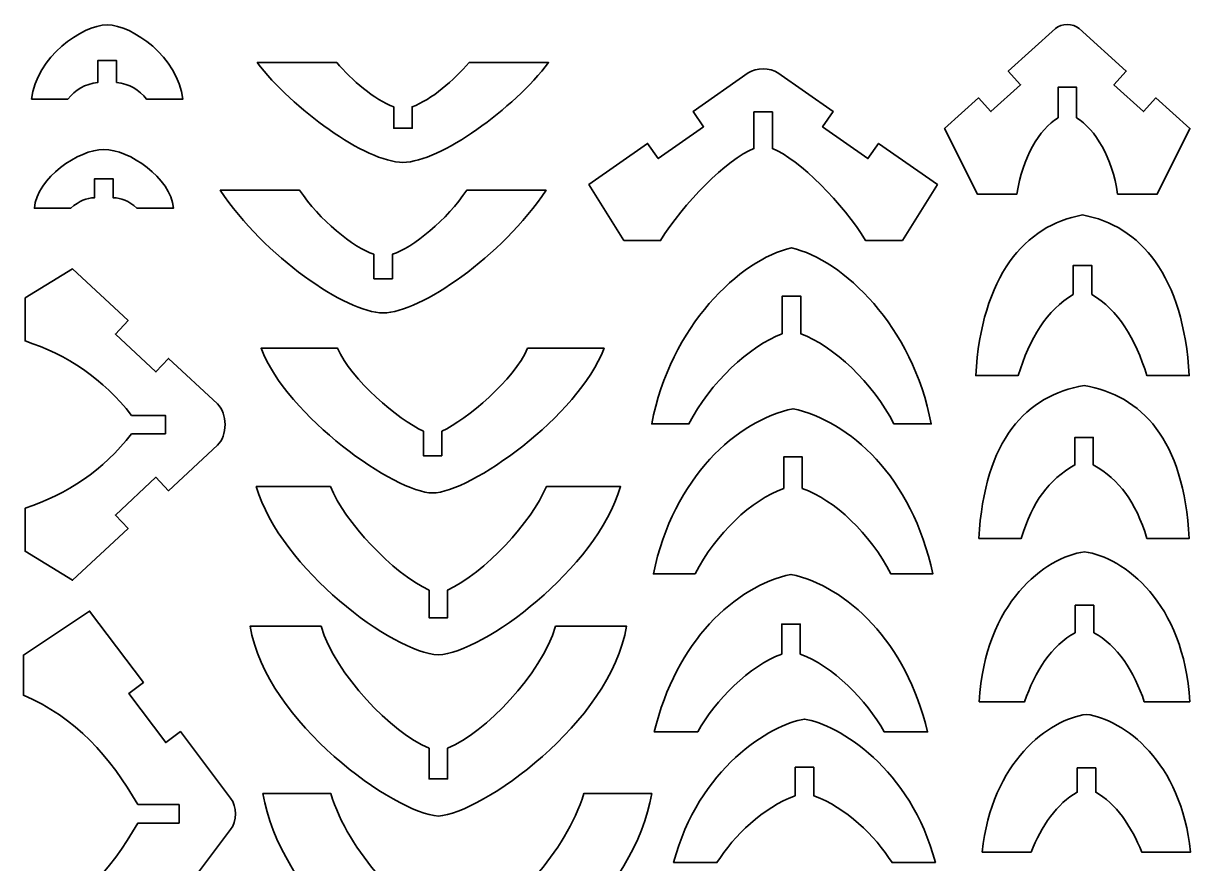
# Model space of a CAD drawing. Header units: centimetres. Extents: x 8 to 90.7, y -5.2 to 60.8.
# Drawn here: x 29.21 to 48.19, y 12.65 to 26.32 of the extents above; entities that cross this region are included whole.
import ezdxf

# ---------------------------------------------------------------- set-up
doc = ezdxf.new("R2010")
doc.units = ezdxf.units.CM
doc.header["$MEASUREMENT"] = 0
doc.layers.add('layer 1', color=7, linetype='Continuous')

msp = doc.modelspace()

# ---------------------------------------------------------------- linework, layer by layer
at = {"layer": 'layer 1', "color": 250, "lineweight": 35}
for points, knots in [([(30.72729, 25.35501), (30.9425, 25.32779), (31.09931, 25.23812), (31.21524, 25.08387), (31.21524, 25.08387), (31.21524, 25.08387), (31.80655, 25.08387), (31.80655, 25.08387), (31.80655, 25.08387), (31.7302, 25.76594), (30.98696, 26.28977), (30.57728, 26.28977), (30.57728, 26.28977), (30.16762, 26.28977), (29.4244, 25.76593), (29.34804, 25.08387), (29.34804, 25.08387), (29.34804, 25.08387), (29.93934, 25.08387), (29.93934, 25.08387), (29.93934, 25.08387), (30.05526, 25.23813), (30.21208, 25.32777), (30.42729, 25.35501), (30.42729, 25.35501), (30.42729, 25.35501), (30.4273, 25.71258), (30.4273, 25.71258), (30.4273, 25.71258), (30.4273, 25.71258), (30.72729, 25.71258), (30.72729, 25.71258), (30.72729, 25.71258), (30.72729, 25.71258), (30.72729, 25.35501), (30.72729, 25.35501)], [0, 0, 0, 0, 0.1, 0.1, 0.1, 0.1, 0.2, 0.2, 0.2, 0.2, 0.3, 0.3, 0.3, 0.3, 0.4, 0.4, 0.4, 0.4, 0.5, 0.5, 0.5, 0.5, 0.6, 0.6, 0.6, 0.6, 0.7, 0.7, 0.7, 0.7, 0.8, 0.8, 0.8, 0.8, 1, 1, 1, 1]), ([(46.37298, 26.2309), (46.37298, 26.2309), (47.14093, 25.5394), (47.14093, 25.5394), (47.14093, 25.5394), (47.14093, 25.5394), (46.94023, 25.31652), (46.94023, 25.31652), (46.94023, 25.31652), (46.94023, 25.31652), (47.42327, 24.88152), (47.42327, 24.88152), (47.42327, 24.88152), (47.42327, 24.88152), (47.62401, 25.10445), (47.62401, 25.10445), (47.62401, 25.10445), (47.62401, 25.10445), (48.17519, 24.60819), (48.17519, 24.60819), (48.17519, 24.60819), (48.17519, 24.60819), (47.64349, 23.53872), (47.64349, 23.53872), (47.64349, 23.53872), (47.64349, 23.53872), (47.00004, 23.53872), (47.00004, 23.53872), (47.00004, 23.53872), (46.90971, 24.14246), (46.64186, 24.58625), (46.33228, 24.7799), (46.33228, 24.7799), (46.33228, 24.7799), (46.3323, 25.27673), (46.3323, 25.27673), (46.3323, 25.27673), (46.3323, 25.27673), (46.0323, 25.27673), (46.0323, 25.27673), (46.0323, 25.27673), (46.0323, 25.27673), (46.0323, 24.77992), (46.0323, 24.77992), (46.0323, 24.77992), (45.7227, 24.58627), (45.45483, 24.14245), (45.36453, 23.5387), (45.36453, 23.5387), (45.36453, 23.5387), (44.72111, 23.53872), (44.72111, 23.53872), (44.72111, 23.53872), (44.72111, 23.53872), (44.18937, 24.60817), (44.18937, 24.60817), (44.18937, 24.60817), (44.18937, 24.60817), (44.74055, 25.10445), (44.74055, 25.10445), (44.74055, 25.10445), (44.74055, 25.10445), (44.94129, 24.88152), (44.94129, 24.88152), (44.94129, 24.88152), (44.94129, 24.88152), (45.42437, 25.3165), (45.42437, 25.3165), (45.42437, 25.3165), (45.42437, 25.3165), (45.22363, 25.5394), (45.22363, 25.5394), (45.22363, 25.5394), (45.22363, 25.5394), (45.99158, 26.2309), (45.99158, 26.2309), (45.99158, 26.2309), (46.08608, 26.31597), (46.2785, 26.31594), (46.37298, 26.2309)], [0, 0, 0, 0, 0.04761905, 0.04761905, 0.04761905, 0.04761905, 0.0952381, 0.0952381, 0.0952381, 0.0952381, 0.14285714, 0.14285714, 0.14285714, 0.14285714, 0.19047619, 0.19047619, 0.19047619, 0.19047619, 0.23809524, 0.23809524, 0.23809524, 0.23809524, 0.28571429, 0.28571429, 0.28571429, 0.28571429, 0.33333333, 0.33333333, 0.33333333, 0.33333333, 0.38095238, 0.38095238, 0.38095238, 0.38095238, 0.42857143, 0.42857143, 0.42857143, 0.42857143, 0.47619048, 0.47619048, 0.47619048, 0.47619048, 0.52380952, 0.52380952, 0.52380952, 0.52380952, 0.57142857, 0.57142857, 0.57142857, 0.57142857, 0.61904762, 0.61904762, 0.61904762, 0.61904762, 0.66666667, 0.66666667, 0.66666667, 0.66666667, 0.71428571, 0.71428571, 0.71428571, 0.71428571, 0.76190476, 0.76190476, 0.76190476, 0.76190476, 0.80952381, 0.80952381, 0.80952381, 0.80952381, 0.85714286, 0.85714286, 0.85714286, 0.85714286, 0.9047619, 0.9047619, 0.9047619, 0.9047619, 1, 1, 1, 1]), ([(35.23405, 24.95858), (34.91905, 25.07174), (34.55328, 25.39297), (34.3075, 25.67794), (34.3075, 25.67794), (34.3075, 25.67794), (33.01603, 25.67795), (33.01603, 25.67795), (33.01603, 25.67795), (33.5794, 24.93202), (34.77771, 24.05853), (35.38403, 24.05437), (35.38403, 24.05437), (35.99033, 24.05854), (37.18866, 24.93202), (37.75201, 25.67794), (37.75201, 25.67794), (37.75201, 25.67794), (36.46059, 25.67795), (36.46059, 25.67795), (36.46059, 25.67795), (36.2148, 25.39298), (35.84904, 25.07173), (35.53402, 24.95856), (35.53402, 24.95856), (35.53402, 24.95856), (35.53404, 24.61048), (35.53404, 24.61048), (35.53404, 24.61048), (35.53404, 24.61048), (35.23405, 24.61048), (35.23405, 24.61048), (35.23405, 24.61048), (35.23405, 24.61048), (35.23405, 24.95858), (35.23405, 24.95858)], [0, 0, 0, 0, 0.1, 0.1, 0.1, 0.1, 0.2, 0.2, 0.2, 0.2, 0.3, 0.3, 0.3, 0.3, 0.4, 0.4, 0.4, 0.4, 0.5, 0.5, 0.5, 0.5, 0.6, 0.6, 0.6, 0.6, 0.7, 0.7, 0.7, 0.7, 0.8, 0.8, 0.8, 0.8, 1, 1, 1, 1]), ([(38.9732, 22.78376), (38.9732, 22.78376), (39.57177, 22.78376), (39.57177, 22.78376), (39.57177, 22.78376), (39.92836, 23.37346), (40.65563, 24.11511), (41.08845, 24.27959), (41.08845, 24.27959), (41.08845, 24.27959), (41.08847, 24.8764), (41.08847, 24.8764), (41.08847, 24.8764), (41.08847, 24.8764), (41.38847, 24.8764), (41.38847, 24.8764), (41.38847, 24.8764), (41.38847, 24.8764), (41.38847, 24.27958), (41.38847, 24.27958), (41.38847, 24.27958), (41.82126, 24.11512), (42.54849, 23.37343), (42.90505, 22.78376), (42.90505, 22.78376), (42.90505, 22.78376), (43.50369, 22.78376), (43.50369, 22.78376), (43.50369, 22.78376), (43.50369, 22.78376), (44.07055, 23.69449), (44.07055, 23.69449), (44.07055, 23.69449), (44.07055, 23.69449), (43.11515, 24.36346), (43.11515, 24.36346), (43.11515, 24.36346), (43.11515, 24.36346), (42.94311, 24.11772), (42.94311, 24.11772), (42.94311, 24.11772), (42.94311, 24.11772), (42.20587, 24.63393), (42.20587, 24.63393), (42.20587, 24.63393), (42.20587, 24.63393), (42.37792, 24.87968), (42.37792, 24.87968), (42.37792, 24.87968), (42.37792, 24.87968), (41.48014, 25.50833), (41.48014, 25.50833), (41.48014, 25.50833), (41.34814, 25.60072), (41.12873, 25.60071), (40.99677, 25.50831), (40.99677, 25.50831), (40.99677, 25.50831), (40.09898, 24.87968), (40.09898, 24.87968), (40.09898, 24.87968), (40.09898, 24.87968), (40.27107, 24.63393), (40.27107, 24.63393), (40.27107, 24.63393), (40.27107, 24.63393), (39.53379, 24.11772), (39.53379, 24.11772), (39.53379, 24.11772), (39.53379, 24.11772), (39.36175, 24.36346), (39.36175, 24.36346), (39.36175, 24.36346), (39.36175, 24.36346), (38.40635, 23.69449), (38.40635, 23.69449), (38.40635, 23.69449), (38.40635, 23.69449), (38.9732, 22.78376), (38.9732, 22.78376)], [0, 0, 0, 0, 0.04761905, 0.04761905, 0.04761905, 0.04761905, 0.0952381, 0.0952381, 0.0952381, 0.0952381, 0.14285714, 0.14285714, 0.14285714, 0.14285714, 0.19047619, 0.19047619, 0.19047619, 0.19047619, 0.23809524, 0.23809524, 0.23809524, 0.23809524, 0.28571429, 0.28571429, 0.28571429, 0.28571429, 0.33333333, 0.33333333, 0.33333333, 0.33333333, 0.38095238, 0.38095238, 0.38095238, 0.38095238, 0.42857143, 0.42857143, 0.42857143, 0.42857143, 0.47619048, 0.47619048, 0.47619048, 0.47619048, 0.52380952, 0.52380952, 0.52380952, 0.52380952, 0.57142857, 0.57142857, 0.57142857, 0.57142857, 0.61904762, 0.61904762, 0.61904762, 0.61904762, 0.66666667, 0.66666667, 0.66666667, 0.66666667, 0.71428571, 0.71428571, 0.71428571, 0.71428571, 0.76190476, 0.76190476, 0.76190476, 0.76190476, 0.80952381, 0.80952381, 0.80952381, 0.80952381, 0.85714286, 0.85714286, 0.85714286, 0.85714286, 0.9047619, 0.9047619, 0.9047619, 0.9047619, 1, 1, 1, 1]), ([(30.52284, 24.2648), (30.93252, 24.2648), (31.61463, 23.80423), (31.65206, 23.30889), (31.65206, 23.30889), (31.65206, 23.30889), (31.06079, 23.30891), (31.06079, 23.30891), (31.06079, 23.30891), (30.91759, 23.43589), (30.80634, 23.47599), (30.67282, 23.48003), (30.67282, 23.48003), (30.67282, 23.48003), (30.67282, 23.7876), (30.67282, 23.7876), (30.67282, 23.7876), (30.67282, 23.7876), (30.37282, 23.7876), (30.37282, 23.7876), (30.37282, 23.7876), (30.37282, 23.7876), (30.37282, 23.48004), (30.37282, 23.48004), (30.37282, 23.48004), (30.23934, 23.47601), (30.12805, 23.43588), (29.98486, 23.30889), (29.98486, 23.30889), (29.98486, 23.30889), (29.39359, 23.30891), (29.39359, 23.30891), (29.39359, 23.30891), (29.43104, 23.80425), (30.11314, 24.26479), (30.52284, 24.2648)], [0, 0, 0, 0, 0.1, 0.1, 0.1, 0.1, 0.2, 0.2, 0.2, 0.2, 0.3, 0.3, 0.3, 0.3, 0.4, 0.4, 0.4, 0.4, 0.5, 0.5, 0.5, 0.5, 0.6, 0.6, 0.6, 0.6, 0.7, 0.7, 0.7, 0.7, 0.8, 0.8, 0.8, 0.8, 1, 1, 1, 1]), ([(34.9127, 22.56177), (34.58428, 22.66154), (34.01768, 23.13006), (33.70494, 23.60249), (33.70494, 23.60249), (33.70494, 23.60249), (32.4135, 23.60249), (32.4135, 23.60249), (32.4135, 23.60249), (33.13755, 22.52182), (34.45635, 21.61173), (35.06268, 21.60757), (35.06268, 21.60757), (35.66898, 21.61175), (36.98781, 22.52182), (37.71184, 23.60249), (37.71184, 23.60249), (37.71184, 23.60249), (36.42039, 23.60249), (36.42039, 23.60249), (36.42039, 23.60249), (36.10769, 23.13007), (35.54106, 22.66154), (35.21266, 22.56176), (35.21266, 22.56176), (35.21266, 22.56176), (35.21269, 22.16366), (35.21269, 22.16366), (35.21269, 22.16366), (35.21269, 22.16366), (34.9127, 22.16366), (34.9127, 22.16366), (34.9127, 22.16366), (34.9127, 22.16366), (34.9127, 22.56177), (34.9127, 22.56177)], [0, 0, 0, 0, 0.1, 0.1, 0.1, 0.1, 0.2, 0.2, 0.2, 0.2, 0.3, 0.3, 0.3, 0.3, 0.4, 0.4, 0.4, 0.4, 0.5, 0.5, 0.5, 0.5, 0.6, 0.6, 0.6, 0.6, 0.7, 0.7, 0.7, 0.7, 0.8, 0.8, 0.8, 0.8, 1, 1, 1, 1]), ([(46.43037, 23.19959), (45.49398, 23.03576), (44.78508, 22.20351), (44.69525, 20.58631), (44.69525, 20.58631), (44.69525, 20.58631), (45.38305, 20.58632), (45.38305, 20.58632), (45.38305, 20.58632), (45.57423, 21.19561), (45.84895, 21.65636), (46.28036, 21.90701), (46.28036, 21.90701), (46.28036, 21.90701), (46.28039, 22.37998), (46.28039, 22.37998), (46.28039, 22.37998), (46.28039, 22.37998), (46.58039, 22.37998), (46.58039, 22.37998), (46.58039, 22.37998), (46.58039, 22.37998), (46.58039, 21.90702), (46.58039, 21.90702), (46.58039, 21.90702), (47.01179, 21.65638), (47.28654, 21.19559), (47.47771, 20.58631), (47.47771, 20.58631), (47.47771, 20.58631), (48.1655, 20.58632), (48.1655, 20.58632), (48.1655, 20.58632), (48.07565, 22.20353), (47.36677, 23.03575), (46.43037, 23.19959)], [0, 0, 0, 0, 0.1, 0.1, 0.1, 0.1, 0.2, 0.2, 0.2, 0.2, 0.3, 0.3, 0.3, 0.3, 0.4, 0.4, 0.4, 0.4, 0.5, 0.5, 0.5, 0.5, 0.6, 0.6, 0.6, 0.6, 0.7, 0.7, 0.7, 0.7, 0.8, 0.8, 0.8, 0.8, 1, 1, 1, 1]), ([(41.54936, 21.26859), (41.02013, 21.07325), (40.37302, 20.46726), (40.03351, 19.80164), (40.03351, 19.80164), (40.03351, 19.80164), (39.4287, 19.80164), (39.4287, 19.80164), (39.4287, 19.80164), (39.72425, 21.38632), (40.86542, 22.4781), (41.69937, 22.66444), (41.69937, 22.66444), (42.53333, 22.47811), (43.67452, 21.38632), (43.97007, 19.80164), (43.97007, 19.80164), (43.97007, 19.80164), (43.36522, 19.80164), (43.36522, 19.80164), (43.36522, 19.80164), (43.02573, 20.46726), (42.37861, 21.07324), (41.84937, 21.26858), (41.84937, 21.26858), (41.84937, 21.26858), (41.8494, 21.88059), (41.8494, 21.88059), (41.8494, 21.88059), (41.8494, 21.88059), (41.54936, 21.88059), (41.54936, 21.88059), (41.54936, 21.88059), (41.54936, 21.88059), (41.54936, 21.26859), (41.54936, 21.26859)], [0, 0, 0, 0, 0.1, 0.1, 0.1, 0.1, 0.2, 0.2, 0.2, 0.2, 0.3, 0.3, 0.3, 0.3, 0.4, 0.4, 0.4, 0.4, 0.5, 0.5, 0.5, 0.5, 0.6, 0.6, 0.6, 0.6, 0.7, 0.7, 0.7, 0.7, 0.8, 0.8, 0.8, 0.8, 1, 1, 1, 1]), ([(29.24115, 18.43179), (29.92479, 18.65523), (30.51546, 19.04725), (30.97355, 19.64099), (30.97355, 19.64099), (30.97355, 19.64099), (31.52382, 19.64101), (31.52382, 19.64101), (31.52382, 19.64101), (31.52382, 19.64101), (31.52382, 19.94096), (31.52382, 19.94096), (31.52382, 19.94096), (31.52382, 19.94096), (30.97351, 19.94096), (30.97351, 19.94096), (30.97351, 19.94096), (30.51542, 20.53469), (29.92478, 20.92673), (29.24115, 21.15017), (29.24115, 21.15017), (29.24115, 21.15017), (29.24115, 21.85172), (29.24115, 21.85172), (29.24115, 21.85172), (29.24115, 21.85172), (30.01443, 22.32339), (30.01443, 22.32339), (30.01443, 22.32339), (30.01443, 22.32339), (30.91579, 21.48116), (30.91579, 21.48116), (30.91579, 21.48116), (30.91579, 21.48116), (30.71122, 21.26176), (30.71122, 21.26176), (30.71122, 21.26176), (30.71122, 21.26176), (31.36948, 20.64796), (31.36948, 20.64796), (31.36948, 20.64796), (31.36948, 20.64796), (31.57407, 20.86735), (31.57407, 20.86735), (31.57407, 20.86735), (31.57407, 20.86735), (32.36944, 20.12561), (32.36944, 20.12561), (32.36944, 20.12561), (32.53264, 19.97347), (32.53259, 19.60848), (32.36944, 19.45634), (32.36944, 19.45634), (32.36944, 19.45634), (31.57407, 18.71462), (31.57407, 18.71462), (31.57407, 18.71462), (31.57407, 18.71462), (31.36948, 18.93399), (31.36948, 18.93399), (31.36948, 18.93399), (31.36948, 18.93399), (30.71122, 18.32019), (30.71122, 18.32019), (30.71122, 18.32019), (30.71122, 18.32019), (30.91579, 18.10079), (30.91579, 18.10079), (30.91579, 18.10079), (30.91579, 18.10079), (30.01443, 17.25857), (30.01443, 17.25857), (30.01443, 17.25857), (30.01443, 17.25857), (29.24115, 17.73023), (29.24115, 17.73023), (29.24115, 17.73023), (29.24115, 17.73023), (29.24115, 18.43179), (29.24115, 18.43179)], [0, 0, 0, 0, 0.04761905, 0.04761905, 0.04761905, 0.04761905, 0.0952381, 0.0952381, 0.0952381, 0.0952381, 0.14285714, 0.14285714, 0.14285714, 0.14285714, 0.19047619, 0.19047619, 0.19047619, 0.19047619, 0.23809524, 0.23809524, 0.23809524, 0.23809524, 0.28571429, 0.28571429, 0.28571429, 0.28571429, 0.33333333, 0.33333333, 0.33333333, 0.33333333, 0.38095238, 0.38095238, 0.38095238, 0.38095238, 0.42857143, 0.42857143, 0.42857143, 0.42857143, 0.47619048, 0.47619048, 0.47619048, 0.47619048, 0.52380952, 0.52380952, 0.52380952, 0.52380952, 0.57142857, 0.57142857, 0.57142857, 0.57142857, 0.61904762, 0.61904762, 0.61904762, 0.61904762, 0.66666667, 0.66666667, 0.66666667, 0.66666667, 0.71428571, 0.71428571, 0.71428571, 0.71428571, 0.76190476, 0.76190476, 0.76190476, 0.76190476, 0.80952381, 0.80952381, 0.80952381, 0.80952381, 0.85714286, 0.85714286, 0.85714286, 0.85714286, 0.9047619, 0.9047619, 0.9047619, 0.9047619, 1, 1, 1, 1]), ([(35.71609, 19.68292), (35.30735, 19.87643), (34.53989, 20.51901), (34.32088, 21.03161), (34.32088, 21.03161), (34.32088, 21.03161), (33.07945, 21.03162), (33.07945, 21.03162), (33.07945, 21.03162), (33.4955, 19.92418), (35.25976, 18.68287), (35.86606, 18.67871), (35.86606, 18.67871), (36.47238, 18.68287), (38.23664, 19.92416), (38.65271, 21.03161), (38.65271, 21.03161), (38.65271, 21.03161), (37.41126, 21.03162), (37.41126, 21.03162), (37.41126, 21.03162), (37.19227, 20.51901), (36.42481, 19.87642), (36.01607, 19.68291), (36.01607, 19.68291), (36.01607, 19.68291), (36.01609, 19.28481), (36.01609, 19.28481), (36.01609, 19.28481), (36.01609, 19.28481), (35.71609, 19.28481), (35.71609, 19.28481), (35.71609, 19.28481), (35.71609, 19.28481), (35.71609, 19.68292), (35.71609, 19.68292)], [0, 0, 0, 0, 0.1, 0.1, 0.1, 0.1, 0.2, 0.2, 0.2, 0.2, 0.3, 0.3, 0.3, 0.3, 0.4, 0.4, 0.4, 0.4, 0.5, 0.5, 0.5, 0.5, 0.6, 0.6, 0.6, 0.6, 0.7, 0.7, 0.7, 0.7, 0.8, 0.8, 0.8, 0.8, 1, 1, 1, 1]), ([(46.45537, 20.42761), (45.51898, 20.2638), (44.83508, 19.55655), (44.74526, 17.93935), (44.74526, 17.93935), (44.74526, 17.93935), (45.43306, 17.93937), (45.43306, 17.93937), (45.43306, 17.93937), (45.62419, 18.54865), (45.87394, 18.8844), (46.30537, 19.13505), (46.30537, 19.13505), (46.30537, 19.13505), (46.30539, 19.58302), (46.30539, 19.58302), (46.30539, 19.58302), (46.30539, 19.58302), (46.60539, 19.58302), (46.60539, 19.58302), (46.60539, 19.58302), (46.60539, 19.58302), (46.60539, 19.13505), (46.60539, 19.13505), (46.60539, 19.13505), (47.03679, 18.8844), (47.28654, 18.54863), (47.47771, 17.93935), (47.47771, 17.93935), (47.47771, 17.93935), (48.1655, 17.93937), (48.1655, 17.93937), (48.1655, 17.93937), (48.07565, 19.55655), (47.39177, 20.26379), (46.45537, 20.42761)], [0, 0, 0, 0, 0.1, 0.1, 0.1, 0.1, 0.2, 0.2, 0.2, 0.2, 0.3, 0.3, 0.3, 0.3, 0.4, 0.4, 0.4, 0.4, 0.5, 0.5, 0.5, 0.5, 0.6, 0.6, 0.6, 0.6, 0.7, 0.7, 0.7, 0.7, 0.8, 0.8, 0.8, 0.8, 1, 1, 1, 1]), ([(41.5748, 18.753), (41.04553, 18.55766), (40.47343, 18.02667), (40.13392, 17.36105), (40.13392, 17.36105), (40.13392, 17.36105), (39.4541, 17.36106), (39.4541, 17.36106), (39.4541, 17.36106), (39.7835, 18.94574), (40.81461, 19.85404), (41.72478, 20.04885), (41.72478, 20.04885), (42.63497, 19.85405), (43.66605, 18.94573), (43.99548, 17.36105), (43.99548, 17.36105), (43.99548, 17.36105), (43.31565, 17.36106), (43.31565, 17.36106), (43.31565, 17.36106), (42.97613, 18.02668), (42.40402, 18.55765), (41.87477, 18.75299), (41.87477, 18.75299), (41.87477, 18.75299), (41.8748, 19.26501), (41.8748, 19.26501), (41.8748, 19.26501), (41.8748, 19.26501), (41.5748, 19.26501), (41.5748, 19.26501), (41.5748, 19.26501), (41.5748, 19.26501), (41.5748, 18.753), (41.5748, 18.753)], [0, 0, 0, 0, 0.1, 0.1, 0.1, 0.1, 0.2, 0.2, 0.2, 0.2, 0.3, 0.3, 0.3, 0.3, 0.4, 0.4, 0.4, 0.4, 0.5, 0.5, 0.5, 0.5, 0.6, 0.6, 0.6, 0.6, 0.7, 0.7, 0.7, 0.7, 0.8, 0.8, 0.8, 0.8, 1, 1, 1, 1]), ([(35.80979, 17.09865), (35.21361, 17.37251), (34.43632, 18.21594), (34.20393, 18.7821), (34.20393, 18.7821), (34.20393, 18.7821), (32.99912, 18.78211), (32.99912, 18.78211), (32.99912, 18.78211), (33.40175, 17.43365), (35.21959, 16.08878), (35.95979, 16.04445), (35.95979, 16.04445), (36.70002, 16.0888), (38.51783, 17.43364), (38.92051, 18.7821), (38.92051, 18.7821), (38.92051, 18.7821), (37.71567, 18.78211), (37.71567, 18.78211), (37.71567, 18.78211), (37.4833, 18.21595), (36.70599, 17.37249), (36.1098, 17.09864), (36.1098, 17.09864), (36.1098, 17.09864), (36.10983, 16.65055), (36.10983, 16.65055), (36.10983, 16.65055), (36.10983, 16.65055), (35.80979, 16.65055), (35.80979, 16.65055), (35.80979, 16.65055), (35.80979, 16.65055), (35.80979, 17.09865), (35.80979, 17.09865)], [0, 0, 0, 0, 0.1, 0.1, 0.1, 0.1, 0.2, 0.2, 0.2, 0.2, 0.3, 0.3, 0.3, 0.3, 0.4, 0.4, 0.4, 0.4, 0.5, 0.5, 0.5, 0.5, 0.6, 0.6, 0.6, 0.6, 0.7, 0.7, 0.7, 0.7, 0.8, 0.8, 0.8, 0.8, 1, 1, 1, 1]), ([(46.46212, 17.72297), (45.82196, 17.63322), (44.84183, 16.90191), (44.75198, 15.28471), (44.75198, 15.28471), (44.75198, 15.28471), (45.48977, 15.28473), (45.48977, 15.28473), (45.48977, 15.28473), (45.6492, 15.76703), (45.93358, 16.20766), (46.3121, 16.40541), (46.3121, 16.40541), (46.3121, 16.40541), (46.3121, 16.85338), (46.3121, 16.85338), (46.3121, 16.85338), (46.3121, 16.85338), (46.61214, 16.85338), (46.61214, 16.85338), (46.61214, 16.85338), (46.61214, 16.85338), (46.61214, 16.40542), (46.61214, 16.40542), (46.61214, 16.40542), (46.99064, 16.20766), (47.27501, 15.76703), (47.43446, 15.28471), (47.43446, 15.28471), (47.43446, 15.28471), (48.17225, 15.28473), (48.17225, 15.28473), (48.17225, 15.28473), (48.0824, 16.90191), (47.10227, 17.63321), (46.46212, 17.72297)], [0, 0, 0, 0, 0.1, 0.1, 0.1, 0.1, 0.2, 0.2, 0.2, 0.2, 0.3, 0.3, 0.3, 0.3, 0.4, 0.4, 0.4, 0.4, 0.5, 0.5, 0.5, 0.5, 0.6, 0.6, 0.6, 0.6, 0.7, 0.7, 0.7, 0.7, 0.8, 0.8, 0.8, 0.8, 1, 1, 1, 1]), ([(41.54091, 16.05955), (41.01167, 15.86421), (40.46373, 15.31422), (40.17504, 14.79259), (40.17504, 14.79259), (40.17504, 14.79259), (39.47021, 14.7926), (39.47021, 14.7926), (39.47021, 14.7926), (39.8166, 16.2587), (40.78073, 17.16058), (41.6909, 17.35539), (41.6909, 17.35539), (42.60108, 17.1606), (43.56523, 16.25869), (43.9116, 14.79259), (43.9116, 14.79259), (43.9116, 14.79259), (43.20675, 14.7926), (43.20675, 14.7926), (43.20675, 14.7926), (42.91806, 15.31424), (42.37014, 15.86419), (41.8409, 16.05953), (41.8409, 16.05953), (41.8409, 16.05953), (41.8409, 16.54653), (41.8409, 16.54653), (41.8409, 16.54653), (41.8409, 16.54653), (41.54091, 16.54653), (41.54091, 16.54653), (41.54091, 16.54653), (41.54091, 16.54653), (41.54091, 16.05955), (41.54091, 16.05955)], [0, 0, 0, 0, 0.1, 0.1, 0.1, 0.1, 0.2, 0.2, 0.2, 0.2, 0.3, 0.3, 0.3, 0.3, 0.4, 0.4, 0.4, 0.4, 0.5, 0.5, 0.5, 0.5, 0.6, 0.6, 0.6, 0.6, 0.7, 0.7, 0.7, 0.7, 0.8, 0.8, 0.8, 0.8, 1, 1, 1, 1]), ([(31.07517, 13.61027), (30.62923, 14.38829), (30.05997, 15.02903), (29.21404, 15.39039), (29.21404, 15.39039), (29.21404, 15.39039), (29.21405, 16.04296), (29.21405, 16.04296), (29.21405, 16.04296), (29.21405, 16.04296), (30.29061, 16.75898), (30.29061, 16.75898), (30.29061, 16.75898), (30.29061, 16.75898), (31.16552, 15.59792), (31.16552, 15.59792), (31.16552, 15.59792), (31.16552, 15.59792), (30.92595, 15.41738), (30.92595, 15.41738), (30.92595, 15.41738), (30.92595, 15.41738), (31.52779, 14.61873), (31.52779, 14.61873), (31.52779, 14.61873), (31.52779, 14.61873), (31.76734, 14.79927), (31.76734, 14.79927), (31.76734, 14.79927), (31.76734, 14.79927), (32.58308, 13.71679), (32.58308, 13.71679), (32.58308, 13.71679), (32.68599, 13.58023), (32.68596, 13.34031), (32.58306, 13.20374), (32.58306, 13.20374), (32.58306, 13.20374), (31.76734, 12.12128), (31.76734, 12.12128), (31.76734, 12.12128), (31.76734, 12.12128), (31.52779, 12.30182), (31.52779, 12.30182), (31.52779, 12.30182), (31.52779, 12.30182), (30.92595, 11.50314), (30.92595, 11.50314), (30.92595, 11.50314), (30.92595, 11.50314), (31.16552, 11.32263), (31.16552, 11.32263), (31.16552, 11.32263), (31.16552, 11.32263), (30.29061, 10.16157), (30.29061, 10.16157), (30.29061, 10.16157), (30.29061, 10.16157), (29.21405, 10.87759), (29.21405, 10.87759), (29.21405, 10.87759), (29.21405, 10.87759), (29.21405, 11.53013), (29.21405, 11.53013), (29.21405, 11.53013), (30.05997, 11.89151), (30.62921, 12.53225), (31.07516, 13.31026), (31.07516, 13.31026), (31.07516, 13.31026), (31.74448, 13.31027), (31.74448, 13.31027), (31.74448, 13.31027), (31.74448, 13.31027), (31.74448, 13.61027), (31.74448, 13.61027), (31.74448, 13.61027), (31.74448, 13.61027), (31.07517, 13.61027), (31.07517, 13.61027)], [0, 0, 0, 0, 0.04761905, 0.04761905, 0.04761905, 0.04761905, 0.0952381, 0.0952381, 0.0952381, 0.0952381, 0.14285714, 0.14285714, 0.14285714, 0.14285714, 0.19047619, 0.19047619, 0.19047619, 0.19047619, 0.23809524, 0.23809524, 0.23809524, 0.23809524, 0.28571429, 0.28571429, 0.28571429, 0.28571429, 0.33333333, 0.33333333, 0.33333333, 0.33333333, 0.38095238, 0.38095238, 0.38095238, 0.38095238, 0.42857143, 0.42857143, 0.42857143, 0.42857143, 0.47619048, 0.47619048, 0.47619048, 0.47619048, 0.52380952, 0.52380952, 0.52380952, 0.52380952, 0.57142857, 0.57142857, 0.57142857, 0.57142857, 0.61904762, 0.61904762, 0.61904762, 0.61904762, 0.66666667, 0.66666667, 0.66666667, 0.66666667, 0.71428571, 0.71428571, 0.71428571, 0.71428571, 0.76190476, 0.76190476, 0.76190476, 0.76190476, 0.80952381, 0.80952381, 0.80952381, 0.80952381, 0.85714286, 0.85714286, 0.85714286, 0.85714286, 0.9047619, 0.9047619, 0.9047619, 0.9047619, 1, 1, 1, 1]), ([(35.80979, 14.52777), (35.20023, 14.77484), (34.28633, 15.73081), (34.05393, 16.51121), (34.05393, 16.51121), (34.05393, 16.51121), (32.89911, 16.51123), (32.89911, 16.51123), (32.89911, 16.51123), (33.16788, 14.93512), (35.25976, 13.46789), (35.95979, 13.42356), (35.95979, 13.42356), (36.65986, 13.46789), (38.75173, 14.93511), (39.02051, 16.51121), (39.02051, 16.51121), (39.02051, 16.51121), (37.86569, 16.51123), (37.86569, 16.51123), (37.86569, 16.51123), (37.63328, 15.73082), (36.7194, 14.77483), (36.1098, 14.52776), (36.1098, 14.52776), (36.1098, 14.52776), (36.10983, 14.02967), (36.10983, 14.02967), (36.10983, 14.02967), (36.10983, 14.02967), (35.80979, 14.02967), (35.80979, 14.02967), (35.80979, 14.02967), (35.80979, 14.02967), (35.80979, 14.52777), (35.80979, 14.52777)], [0, 0, 0, 0, 0.1, 0.1, 0.1, 0.1, 0.2, 0.2, 0.2, 0.2, 0.3, 0.3, 0.3, 0.3, 0.4, 0.4, 0.4, 0.4, 0.5, 0.5, 0.5, 0.5, 0.6, 0.6, 0.6, 0.6, 0.7, 0.7, 0.7, 0.7, 0.8, 0.8, 0.8, 0.8, 1, 1, 1, 1]), ([(41.76113, 13.75571), (41.23186, 13.56037), (40.76866, 13.11202), (40.48843, 12.66662), (40.48843, 12.66662), (40.48843, 12.66662), (39.78358, 12.66662), (39.78358, 12.66662), (39.78358, 12.66662), (40.18078, 14.20049), (41.36515, 14.91685), (41.91111, 15.00155), (41.91111, 15.00155), (42.45709, 14.91686), (43.64146, 14.20048), (44.03865, 12.66662), (44.03865, 12.66662), (44.03865, 12.66662), (43.33383, 12.66662), (43.33383, 12.66662), (43.33383, 12.66662), (43.0536, 13.11204), (42.59037, 13.56035), (42.06111, 13.75569), (42.06111, 13.75569), (42.06111, 13.75569), (42.06113, 14.21769), (42.06113, 14.21769), (42.06113, 14.21769), (42.06113, 14.21769), (41.76113, 14.21769), (41.76113, 14.21769), (41.76113, 14.21769), (41.76113, 14.21769), (41.76113, 13.75571), (41.76113, 13.75571)], [0, 0, 0, 0, 0.1, 0.1, 0.1, 0.1, 0.2, 0.2, 0.2, 0.2, 0.3, 0.3, 0.3, 0.3, 0.4, 0.4, 0.4, 0.4, 0.5, 0.5, 0.5, 0.5, 0.6, 0.6, 0.6, 0.6, 0.7, 0.7, 0.7, 0.7, 0.8, 0.8, 0.8, 0.8, 1, 1, 1, 1]), ([(46.49387, 15.07798), (45.88073, 14.99201), (44.95587, 14.3174), (44.79993, 12.83971), (44.79993, 12.83971), (44.79993, 12.83971), (45.59487, 12.83972), (45.59487, 12.83972), (45.59487, 12.83972), (45.76151, 13.25227), (46.01773, 13.64003), (46.34384, 13.81041), (46.34384, 13.81041), (46.34384, 13.81041), (46.34385, 14.20838), (46.34385, 14.20838), (46.34385, 14.20838), (46.34385, 14.20838), (46.64389, 14.20838), (46.64389, 14.20838), (46.64389, 14.20838), (46.64389, 14.20838), (46.64389, 13.81042), (46.64389, 13.81042), (46.64389, 13.81042), (46.96996, 13.64004), (47.22618, 13.25227), (47.39285, 12.83971), (47.39285, 12.83971), (47.39285, 12.83971), (48.18777, 12.83972), (48.18777, 12.83972), (48.18777, 12.83972), (48.03184, 14.3174), (47.10698, 14.992), (46.49387, 15.07798)], [0, 0, 0, 0, 0.1, 0.1, 0.1, 0.1, 0.2, 0.2, 0.2, 0.2, 0.3, 0.3, 0.3, 0.3, 0.4, 0.4, 0.4, 0.4, 0.5, 0.5, 0.5, 0.5, 0.6, 0.6, 0.6, 0.6, 0.7, 0.7, 0.7, 0.7, 0.8, 0.8, 0.8, 0.8, 1, 1, 1, 1]), ([(36.11777, 11.55519), (35.40105, 11.8826), (34.49786, 12.84758), (34.2119, 13.78865), (34.2119, 13.78865), (34.2119, 13.78865), (33.10707, 13.78867), (33.10707, 13.78867), (33.10707, 13.78867), (33.37584, 12.21256), (35.16602, 10.56582), (36.26777, 10.40098), (36.26777, 10.40098), (37.36951, 10.56582), (39.1597, 12.21255), (39.42847, 13.78865), (39.42847, 13.78865), (39.42847, 13.78865), (38.32364, 13.78867), (38.32364, 13.78867), (38.32364, 13.78867), (38.03769, 12.8476), (37.13447, 11.88259), (36.41776, 11.55518), (36.41776, 11.55518), (36.41776, 11.55518), (36.41777, 11.05708), (36.41777, 11.05708), (36.41777, 11.05708), (36.41777, 11.05708), (36.11777, 11.05708), (36.11777, 11.05708), (36.11777, 11.05708), (36.11777, 11.05708), (36.11777, 11.55519), (36.11777, 11.55519)], [0, 0, 0, 0, 0.1, 0.1, 0.1, 0.1, 0.2, 0.2, 0.2, 0.2, 0.3, 0.3, 0.3, 0.3, 0.4, 0.4, 0.4, 0.4, 0.5, 0.5, 0.5, 0.5, 0.6, 0.6, 0.6, 0.6, 0.7, 0.7, 0.7, 0.7, 0.8, 0.8, 0.8, 0.8, 1, 1, 1, 1])]:
    msp.add_open_spline(points, degree=3, knots=knots, dxfattribs=at)

doc.saveas('drawing.dxf')
